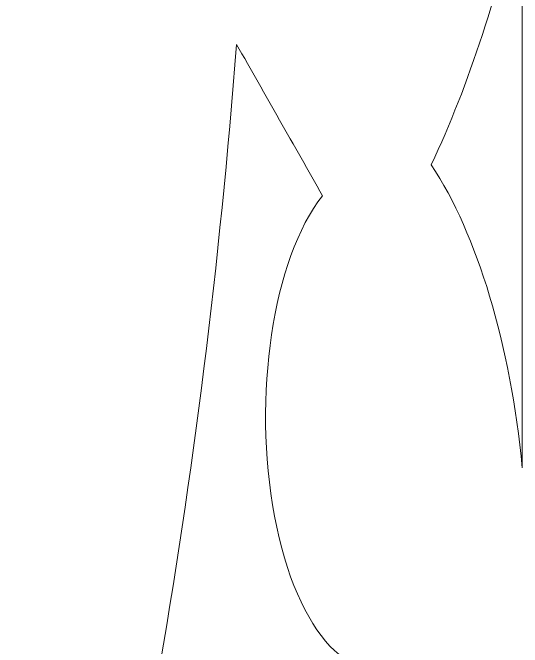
# Model space of a CAD drawing. Header units: millimetres. Extents: x 337 to 2510, y -469 to 429.
# Drawn here: x 417.95 to 431.19, y 236.51 to 253.02 of the extents above; entities that cross this region are included whole.
import ezdxf

# ---------------------------------------------------------------- set-up
doc = ezdxf.new("R2010")
doc.units = ezdxf.units.MM
doc.header["$MEASUREMENT"] = 0
doc.layers.add('Layer 1', color=7, linetype='Continuous')

msp = doc.modelspace()

# ---------------------------------------------------------------- linework, layer by layer
at = {"layer": 'Layer 1', "lineweight": 9}
for points, knots in [([(428.8286, 249.068), (429.8036, 251.142), (430.6046, 253.605), (431.1936, 256.3359), (431.1936, 256.3359), (431.1936, 256.3359), (431.1936, 256.3359), (431.1936, 256.3359), (431.1936, 256.3359), (431.1936, 256.3359), (431.1936, 241.1821), (431.1936, 241.1821), (431.1936, 241.1821), (431.1936, 241.1821), (431.1936, 241.1821), (431.1936, 241.1821), (431.1936, 241.1821), (430.8796, 244.409), (430.0326, 247.234), (428.8286, 249.068)], [0, 0, 0, 0, 0.1666667, 0.1666667, 0.1666667, 0.1666667, 0.3333333, 0.3333333, 0.3333333, 0.3333333, 0.5, 0.5, 0.5, 0.5, 0.6666667, 0.6666667, 0.6666667, 0.6666667, 1, 1, 1, 1]), ([(423.8576, 233.7722), (423.2676, 227.2592), (420.8507, 222.4433), (417.9457, 221.9923), (417.9457, 221.9923), (417.9457, 221.9923), (417.9457, 221.9923), (417.9457, 221.9923), (417.9457, 221.9923), (419.4587, 226.1152), (420.7197, 230.6902), (421.6917, 235.5901), (421.6917, 235.5901), (421.6917, 235.5901), (421.6917, 235.5901), (421.6917, 235.5901), (421.6917, 235.5901), (422.6307, 240.9481), (423.3256, 246.513), (423.7666, 252.196), (423.7666, 252.196), (423.7666, 252.196), (423.7666, 252.196), (423.7666, 252.196), (423.7666, 252.196), (424.5116, 250.887), (425.2566, 249.575), (426.0006, 248.261), (426.0006, 248.261), (426.0006, 248.261), (426.0006, 248.261), (426.0006, 248.261), (426.0006, 248.261), (424.7106, 246.626), (424.1716, 243.0261), (424.7526, 239.9281), (424.7526, 239.9281), (424.7526, 239.9281), (424.7526, 239.9281), (424.7526, 239.9281), (424.7526, 239.9281), (425.3336, 236.8301), (426.8466, 235.2391), (428.2546, 236.2461), (428.2546, 236.2461), (428.2546, 236.2461), (428.2546, 236.2461), (428.2546, 236.2461), (428.2546, 236.2461), (427.9606, 232.1572), (426.8036, 228.6632), (425.1606, 226.9072), (425.1606, 226.9072), (425.1606, 226.9072), (425.1606, 226.9072), (425.1606, 226.9072), (425.1606, 226.9072), (425.5426, 229.6182), (424.9846, 232.5562), (423.8576, 233.7722)], [0, 0, 0, 0, 0.0625, 0.0625, 0.0625, 0.0625, 0.125, 0.125, 0.125, 0.125, 0.1875, 0.1875, 0.1875, 0.1875, 0.25, 0.25, 0.25, 0.25, 0.3125, 0.3125, 0.3125, 0.3125, 0.375, 0.375, 0.375, 0.375, 0.4375, 0.4375, 0.4375, 0.4375, 0.5, 0.5, 0.5, 0.5, 0.5625, 0.5625, 0.5625, 0.5625, 0.625, 0.625, 0.625, 0.625, 0.6875, 0.6875, 0.6875, 0.6875, 0.75, 0.75, 0.75, 0.75, 0.8125, 0.8125, 0.8125, 0.8125, 0.875, 0.875, 0.875, 0.875, 1, 1, 1, 1])]:
    msp.add_open_spline(points, degree=3, knots=knots, dxfattribs=at)

doc.saveas('drawing.dxf')
